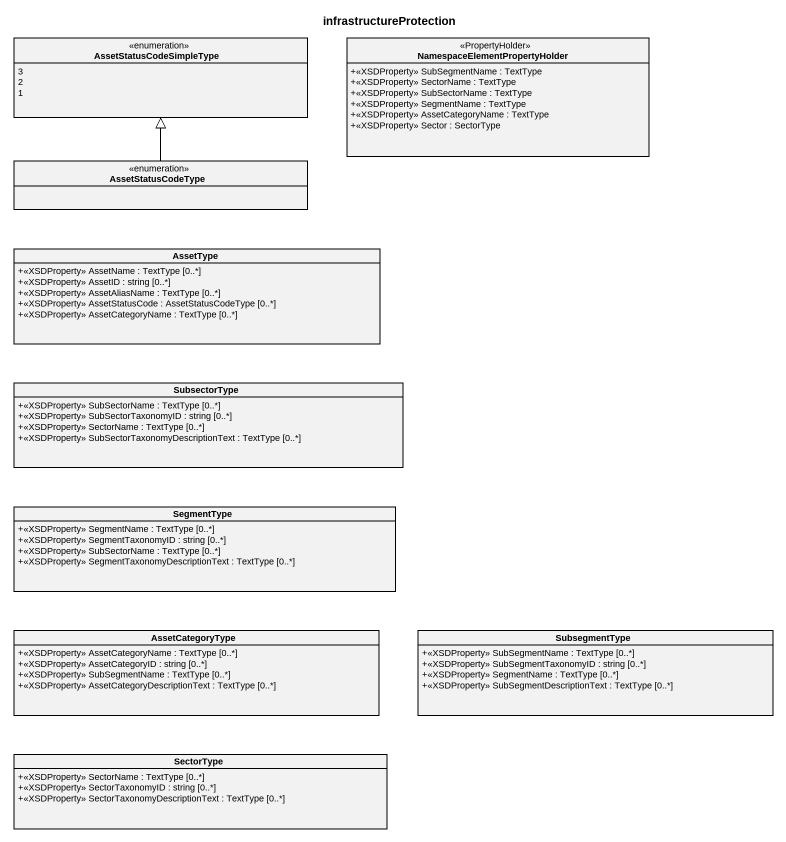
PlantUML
@startuml
title infrastructureProtection
hide circle
hide empty members
skinparam classAttributeIconSize 0
enum AssetStatusCodeSimpleType {
  3
  2
  1
}
class "NamespaceElementPropertyHolder" as NamespaceElementPropertyHold <<PropertyHolder>> {
  +<<XSDProperty>> SubSegmentName : TextType
  +<<XSDProperty>> SectorName : TextType
  +<<XSDProperty>> SubSectorName : TextType
  +<<XSDProperty>> SegmentName : TextType
  +<<XSDProperty>> AssetCategoryName : TextType
  +<<XSDProperty>> Sector : SectorType
}
enum AssetStatusCodeType
class AssetType {
  +<<XSDProperty>> AssetName : TextType [0..*]
  +<<XSDProperty>> AssetID : string [0..*]
  +<<XSDProperty>> AssetAliasName : TextType [0..*]
  +<<XSDProperty>> AssetStatusCode : AssetStatusCodeType [0..*]
  +<<XSDProperty>> AssetCategoryName : TextType [0..*]
}
class SubsectorType {
  +<<XSDProperty>> SubSectorName : TextType [0..*]
  +<<XSDProperty>> SubSectorTaxonomyID : string [0..*]
  +<<XSDProperty>> SectorName : TextType [0..*]
  +<<XSDProperty>> SubSectorTaxonomyDescriptionText : TextType [0..*]
}
class SegmentType {
  +<<XSDProperty>> SegmentName : TextType [0..*]
  +<<XSDProperty>> SegmentTaxonomyID : string [0..*]
  +<<XSDProperty>> SubSectorName : TextType [0..*]
  +<<XSDProperty>> SegmentTaxonomyDescriptionText : TextType [0..*]
}
class AssetCategoryType {
  +<<XSDProperty>> AssetCategoryName : TextType [0..*]
  +<<XSDProperty>> AssetCategoryID : string [0..*]
  +<<XSDProperty>> SubSegmentName : TextType [0..*]
  +<<XSDProperty>> AssetCategoryDescriptionText : TextType [0..*]
}
class SubsegmentType {
  +<<XSDProperty>> SubSegmentName : TextType [0..*]
  +<<XSDProperty>> SubSegmentTaxonomyID : string [0..*]
  +<<XSDProperty>> SegmentName : TextType [0..*]
  +<<XSDProperty>> SubSegmentDescriptionText : TextType [0..*]
}
class SectorType {
  +<<XSDProperty>> SectorName : TextType [0..*]
  +<<XSDProperty>> SectorTaxonomyID : string [0..*]
  +<<XSDProperty>> SectorTaxonomyDescriptionText : TextType [0..*]
}
AssetStatusCodeType -up-|> AssetStatusCodeSimpleType
@enduml
